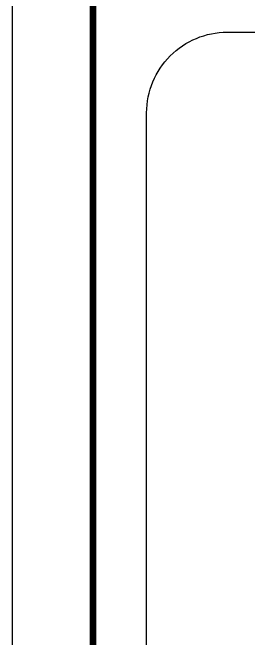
# Paper-space layout 'TOP_A1_00200_01-01-2017_MODELE' of a CAD drawing. Header units: metres. Extents: x 1274 to 2143, y 12 to 312.
# Drawn here: x 1274.4 to 1291.99, y 52.17 to 98.84 of the extents above; entities that cross this region are included whole.
import ezdxf

# ---------------------------------------------------------------- set-up
doc = ezdxf.new("R2010")
doc.units = ezdxf.units.M
doc.header["$LTSCALE"] = 2
doc.linetypes.add('CACHEX2', pattern=[0.75, 0.5, -0.25])
for name, color, linetype in [('CARTOUCHE', 7, 'Continuous'), ('LOGO', 4, 'Continuous'), ('rosace', 7, 'Continuous')]:
    doc.layers.add(name, color=color, linetype=linetype)

# ---------------------------------------------------------------- blocks, each defined once
blk = doc.blocks.new('A$C581E6685')
at = {"layer": 'rosace', "color": 32, "linetype": 'CACHEX2', "ltscale": 1.5}
blk.add_ellipse((-38.054, 23.814), major_axis=(-19.031, -3.534), ratio=0.590567, dxfattribs=at)

psp = doc.layouts.new('TOP_A1_00200_01-01-2017_MODELE')

# ---------------------------------------------------------------- linework, layer by layer
at = {"layer": 'CARTOUCHE'}
psp.add_lwpolyline([(1274.402, 311.731), (1484.402, 311.731), (1484.402, 14.731), (1274.402, 14.731), (1274.402, 311.731)], dxfattribs=at)
at = {"layer": 'CARTOUCHE', "const_width": 0.5}
psp.add_lwpolyline([(1286.402, 305.731), (1472.402, 305.731, -0.414214), (1478.402, 299.731), (1478.402, 26.731, -0.414214), (1472.402, 20.731), (1286.402, 20.731, -0.414214), (1280.402, 26.731), (1280.402, 299.731, -0.414214)], format="xyb", close=True, dxfattribs=at)
at = {"layer": 'CARTOUCHE'}
psp.add_lwpolyline([(1352.854, 38.58), (1352.854, 30.86, -0.414214), (1346.854, 24.86), (1346.854, 24.86), (1290.402, 24.86, -0.414214), (1284.402, 30.86), (1284.402, 34.72), (1284.402, 91.375), (1284.402, 91.375, -0.414214), (1290.402, 97.375), (1346.854, 97.375), (1346.854, 97.375, -0.414214), (1352.854, 91.375), (1352.854, 91.375), (1352.854, 36.568), (1352.854, 36.568)], format="xyb", dxfattribs=at)

# ---------------------------------------------------------------- block references
at = {"layer": 'LOGO'}
psp.add_blockref('A$C581E6685', (1349.755, 51.532), dxfattribs=at)

doc.saveas('drawing.dxf')
